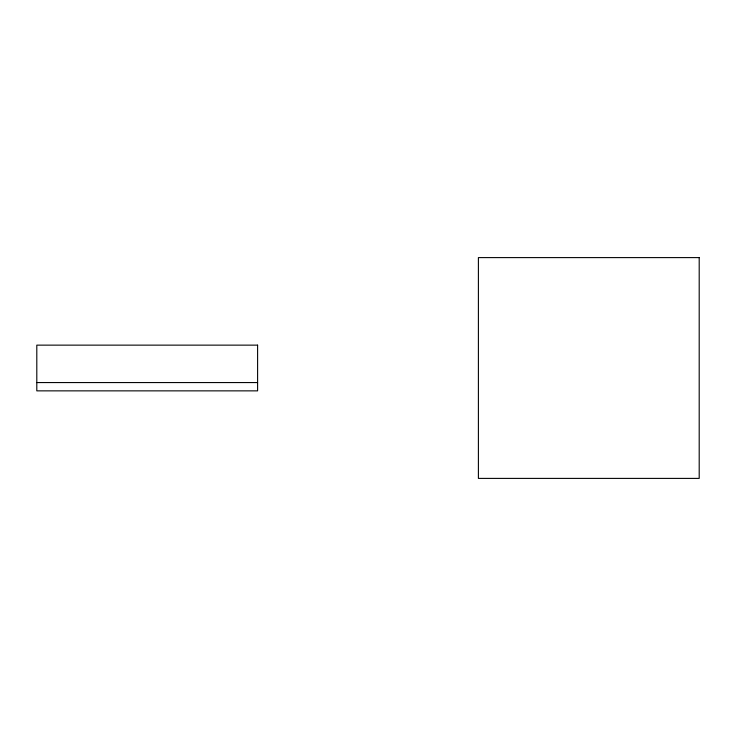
<?xml version="1.0" encoding="UTF-8"?>
<svg xmlns="http://www.w3.org/2000/svg" width="736" height="736" viewBox="0 0 736 736"><rect width="100%" height="100%" fill="white"/><g stroke="black" fill="none" stroke-linecap="round" stroke-linejoin="round"><path stroke-width="1.1" d="M36.8 382.564L257.6 382.564M699.2 257.6L478.4 257.6L478.4 478.4L699.2 478.4L699.2 257.6M257.6 345.138L36.8 345.138L36.8 390.862L257.6 390.862L257.6 345.138"/></g></svg>
